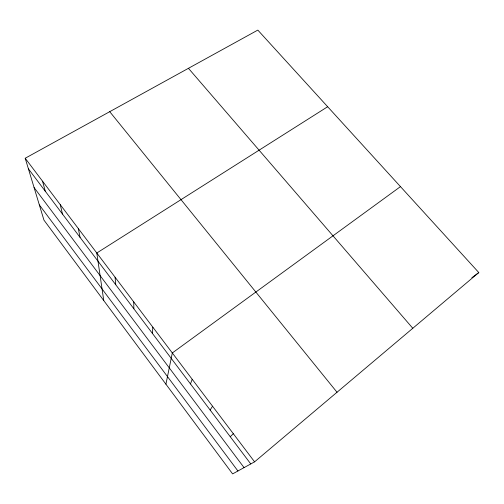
<?xml version="1.0" encoding="UTF-8"?>
<svg xmlns="http://www.w3.org/2000/svg" width="504" height="504" viewBox="0 0 504 504"><rect width="100%" height="100%" fill="white"/><g stroke="black" fill="none" stroke-linecap="round" stroke-linejoin="round"><path stroke-width="0.76" d="M152.34 333.314L152.832 327.178M165.923 384.193L172.311 352.964L400.472 186.619M190.474 383.928L192.213 379.298M210.143 410.036L212.549 406.218M230.233 436.703L233.333 433.724M254.583 461.847L478.8 272.557L257.815 30.095L25.2 158.25L43.955 220.128L232.615 473.905L254.583 461.847L25.2 158.25M471.87 277.698L478.8 272.557M327.663 106.728L96.793 253.008L103.755 300.567M188.446 68.317L412.795 328.28M109.733 111.68L337.025 392.251M28.4 168.815L250.765 463.945M34.083 187.551L244.056 467.624M39.343 204.907L237.926 470.988M42.55 181.213L45.278 191.218M60.253 204.649L62.496 214.068M78.334 228.577L80.06 237.384M115.082 277.219L115.744 284.735M133.762 301.934L133.856 308.782"/></g></svg>
